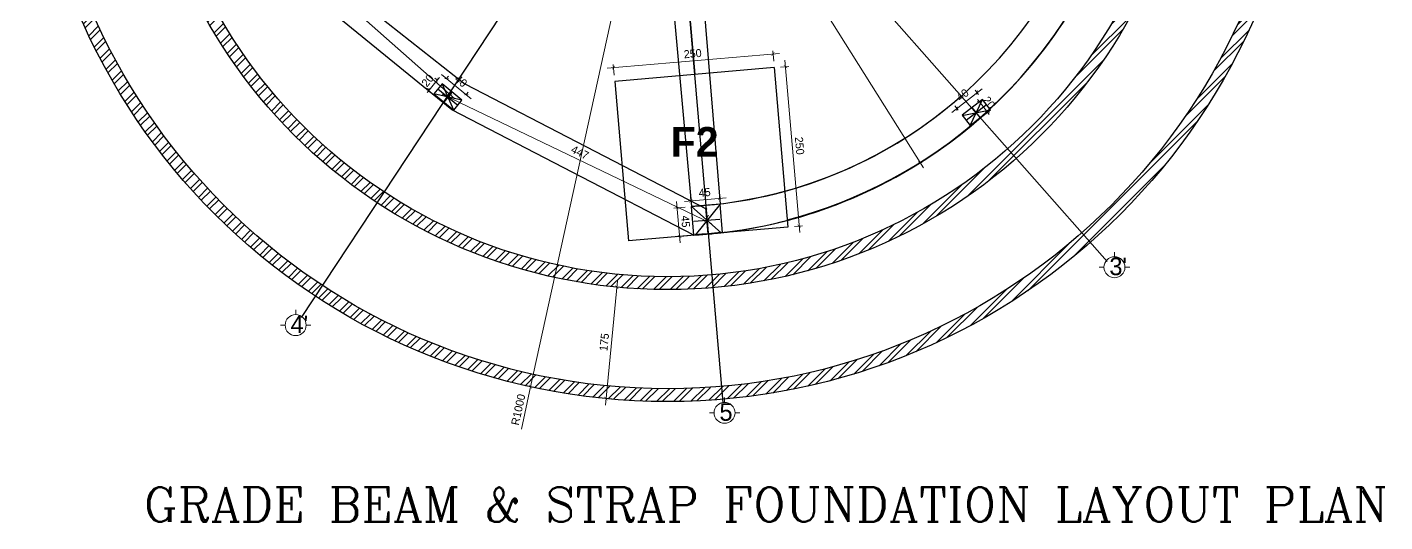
# Model space of a CAD drawing. Header units: inches. Extents: x -291016 to -124071, y 25078 to 137196.
# Drawn here: x -212780 to -210660, y 44521 to 45294 of the extents above; entities that cross this region are included whole.
import ezdxf

# ---------------------------------------------------------------- set-up
doc = ezdxf.new("R2010")
doc.units = ezdxf.units.IN
doc.header["$MEASUREMENT"] = 0
doc.layers.add('DOOR', color=112, linetype='Continuous', lineweight=20)
doc.layers.add('text', color=7, linetype='Continuous', lineweight=35)
for name, color, linetype in [('NOTES', 7, 'Continuous'), ('TEX', 4, 'Continuous'), ('WALL', 7, 'Continuous')]:
    doc.layers.add(name, color=color, linetype=linetype)
doc.styles.add('ROMANIC', font='romanc.shx')
doc.styles.add('SANSSERIFBOLD', font='sasb____.pfb', dxfattribs={"height": 70})
doc.dimstyles.new('50PEA1', dxfattribs={"dimscale": 0, "dimtxt": 12.5, "dimasz": 5, "dimexe": 5, "dimexo": 10, "dimgap": 5, "dimtad": 1, "dimdec": 0, "dimdsep": 46, "dimtxsty": 'Standard', "dimblk1": 'ARCHTICK', "dimblk2": 'ARCHTICK', "dimsah": 1, "dimcen": 2.5, "dimdle": 10, "dimclrd": 8, "dimclre": 8, "dimclrt": 7, "dimadec": 0, "dimazin": 0, "dimtfac": 1, "dimtdec": 0, "dimtix": 1, "dimtmove": 2, "dimatfit": 3, "dimldrblk": 'ARCHTICK', "dimfxl": 1, "dimtolj": 1, "dimtzin": 0, "dimlwd": 13, "dimlwe": 13, "dimarcsym": 0})

# ---------------------------------------------------------------- blocks, each defined once
blk = doc.blocks.new('_ArchTick')
at = {"color": 0, "const_width": 0.15}
blk.add_lwpolyline([(-0.5, -0.5), (0.5, 0.5)], dxfattribs=at)
blk = doc.blocks.new('*D472')
at = {"layer": 'Defpoints', "color": 0, "linetype": 'Continuous', "ltscale": 0.2, "transparency": 16777216}
for p in [(-212131.9, 45205.3), (-212100.9, 45180), (-212094.1, 45188.4)]:
    blk.add_point(p, dxfattribs=at)
at = {"layer": 'DOOR', "color": 8, "lineweight": 13, "ltscale": 0.2, "transparency": 16777216}
blk.add_line((-212132.8, 45220), (-212086.3, 45182.1), dxfattribs=at)
at = {"layer": 'DOOR', "color": 8, "linetype": 'Continuous', "lineweight": 13, "ltscale": 0.2, "transparency": 16777216}
for p, q in [((-212125.6, 45213), (-212121.9, 45217.6)), ((-212094.6, 45187.7), (-212090.9, 45192.3))]:
    blk.add_line(p, q, dxfattribs=at)
at = {"layer": 'DOOR', "color": 8, "linetype": 'Continuous', "lineweight": 13, "ltscale": 0.2, "transparency": 16777216, "xscale": 5, "yscale": 5, "zscale": 5}
for p, rotation in [((-212125, 45213.7), 140.7629994113411), ((-212094.1, 45188.4), 320.7629994113411)]:
    blk.add_blockref('_ArchTick', p, dxfattribs=dict(at, rotation=rotation))
at = {"layer": 'DOOR', "color": 7, "linetype": 'Continuous', "ltscale": 0.2, "transparency": 16777216, "insert": (-212102.4, 45209.7), "char_height": 12.5, "attachment_point": 5, "rotation": 320.763}
blk.add_mtext('\\A1;40', dxfattribs=at)
blk = doc.blocks.new('*D473')
at = {"layer": 'Defpoints', "color": 0, "linetype": 'Continuous', "ltscale": 0.2, "transparency": 16777216}
for p in [(-212139.3, 45211.3), (-212131.9, 45205.3), (-212144.7, 45189.6)]:
    blk.add_point(p, dxfattribs=at)
at = {"layer": 'DOOR', "color": 8, "linetype": 'Continuous', "lineweight": 13, "ltscale": 0.2, "transparency": 16777216}
for p, q in [((-212152.5, 45195.9), (-212156, 45198.8)), ((-212139.7, 45211.6), (-212143.2, 45214.5))]:
    blk.add_line(p, q, dxfattribs=at)
at = {"layer": 'DOOR', "color": 8, "lineweight": 13, "ltscale": 0.2, "transparency": 16777216}
for p, q in [((-212152.1, 45195.6), (-212139.3, 45211.3)), ((-212139.3, 45211.3), (-212136.1, 45215.2)), ((-212152.1, 45195.6), (-212155.3, 45191.8))]:
    blk.add_line(p, q, dxfattribs=at)
at = {"layer": 'DOOR', "color": 8, "linetype": 'Continuous', "lineweight": 13, "ltscale": 0.2, "transparency": 16777216, "xscale": 5, "yscale": 5, "zscale": 5}
for p, rotation in [((-212152.1, 45195.6), 50.76299941131533), ((-212139.3, 45211.3), 230.7629994113154)]:
    blk.add_blockref('_ArchTick', p, dxfattribs=dict(at, rotation=rotation))
at = {"layer": 'DOOR', "color": 7, "linetype": 'Continuous', "ltscale": 0.2, "transparency": 16777216, "insert": (-212154.4, 45210.6), "char_height": 12.5, "attachment_point": 5, "rotation": 50.763}
blk.add_mtext('\\A1;20', dxfattribs=at)
blk = doc.blocks.new('*D474')
at = {"layer": 'Defpoints', "color": 0, "linetype": 'Continuous', "ltscale": 0.2, "transparency": 16777216}
for p in [(-211296.5, 45191.6), (-211288.2, 45180.9), (-211319.7, 45156.3)]:
    blk.add_point(p, dxfattribs=at)
at = {"layer": 'DOOR', "color": 8, "lineweight": 13, "ltscale": 0.2, "transparency": 16777216}
blk.add_line((-211335.9, 45160.8), (-211288.6, 45197.7), dxfattribs=at)
at = {"layer": 'DOOR', "color": 8, "linetype": 'Continuous', "lineweight": 13, "ltscale": 0.2, "transparency": 16777216}
for p, q in [((-211294.3, 45188.8), (-211299.5, 45195.5)), ((-211325.9, 45164.2), (-211331.1, 45170.9))]:
    blk.add_line(p, q, dxfattribs=at)
at = {"layer": 'DOOR', "color": 8, "linetype": 'Continuous', "lineweight": 13, "ltscale": 0.2, "transparency": 16777216, "xscale": 5, "yscale": 5, "zscale": 5}
for p, rotation in [((-211296.5, 45191.6), 37.94875498704682), ((-211328, 45167), 217.9487549870468)]:
    blk.add_blockref('_ArchTick', p, dxfattribs=dict(at, rotation=rotation))
at = {"layer": 'DOOR', "color": 7, "linetype": 'Continuous', "ltscale": 0.2, "transparency": 16777216, "insert": (-211319.2, 45188.1), "char_height": 12.5, "attachment_point": 5, "rotation": 37.9488}
blk.add_mtext('\\A1;40', dxfattribs=at)
blk = doc.blocks.new('*D475')
at = {"layer": 'Defpoints', "color": 0, "linetype": 'Continuous', "ltscale": 0.2, "transparency": 16777216}
for p in [(-211319.7, 45156.3), (-211280.5, 45161.3), (-211307.3, 45140.4)]:
    blk.add_point(p, dxfattribs=at)
at = {"layer": 'DOOR', "color": 8, "linetype": 'Continuous', "lineweight": 13, "ltscale": 0.2, "transparency": 16777216}
for p, q in [((-211311.8, 45162.5), (-211289, 45180.3)), ((-211299.4, 45146.5), (-211276.5, 45164.3))]:
    blk.add_line(p, q, dxfattribs=at)
at = {"layer": 'DOOR', "color": 8, "lineweight": 13, "ltscale": 0.2, "transparency": 16777216}
for p, q in [((-211292.9, 45177.2), (-211296, 45181.2)), ((-211292.9, 45177.2), (-211280.5, 45161.3)), ((-211280.5, 45161.3), (-211277.4, 45157.3))]:
    blk.add_line(p, q, dxfattribs=at)
at = {"layer": 'DOOR', "color": 8, "linetype": 'Continuous', "lineweight": 13, "ltscale": 0.2, "transparency": 16777216, "xscale": 5, "yscale": 5, "zscale": 5}
for p, rotation in [((-211292.9, 45177.2), 307.9487549870678), ((-211280.5, 45161.3), 127.9487549870678)]:
    blk.add_blockref('_ArchTick', p, dxfattribs=dict(at, rotation=rotation))
at = {"layer": 'DOOR', "color": 7, "linetype": 'Continuous', "ltscale": 0.2, "transparency": 16777216, "insert": (-211277.8, 45176.2), "char_height": 12.5, "attachment_point": 5, "rotation": 307.9488}
blk.add_mtext('\\A1;20', dxfattribs=at)
blk = doc.blocks.new('*D490')
at = {"layer": 'Defpoints', "color": 0, "linetype": 'Continuous', "ltscale": 0.2, "transparency": 16777216}
for p in [(-212122.7, 45184.9), (-212122.7, 45184.9), (-211720.2, 44991.4)]:
    blk.add_point(p, dxfattribs=at)
at = {"layer": 'DOOR', "color": 8, "lineweight": 13, "ltscale": 0.2, "transparency": 16777216}
blk.add_line((-211711.1, 44987.1), (-212131.7, 45189.2), dxfattribs=at)
at = {"layer": 'DOOR', "color": 8, "linetype": 'Continuous', "lineweight": 13, "ltscale": 0.2, "transparency": 16777216}
for p, q in [((-212118.4, 45193.9), (-212120.6, 45189.4)), ((-211715.8, 45000.4), (-211718, 44996))]:
    blk.add_line(p, q, dxfattribs=at)
at = {"layer": 'DOOR', "color": 8, "linetype": 'Continuous', "lineweight": 13, "ltscale": 0.2, "transparency": 16777216, "xscale": 5, "yscale": 5, "zscale": 5}
for p, rotation in [((-212122.7, 45184.9), 154.3350002551037), ((-211720.2, 44991.4), 334.3350002551037)]:
    blk.add_blockref('_ArchTick', p, dxfattribs=dict(at, rotation=rotation))
at = {"layer": 'DOOR', "color": 7, "linetype": 'Continuous', "ltscale": 0.2, "transparency": 16777216, "insert": (-211916.6, 45098.3), "char_height": 12.5, "attachment_point": 5, "rotation": 334.335}
blk.add_mtext('\\A1;447', dxfattribs=at)
blk = doc.blocks.new('*D491')
at = {"layer": 'Defpoints', "color": 0, "linetype": 'Continuous', "ltscale": 0.2, "transparency": 16777216}
for p in [(-212463.1, 45485.8), (-212459.7, 45489.7), (-212123, 45184.8)]:
    blk.add_point(p, dxfattribs=at)
at = {"layer": 'DOOR', "color": 8, "lineweight": 13, "ltscale": 0.2, "transparency": 16777216}
blk.add_line((-212112.1, 45182), (-212467.2, 45496.3), dxfattribs=at)
at = {"layer": 'DOOR', "color": 8, "linetype": 'Continuous', "lineweight": 13, "ltscale": 0.2, "transparency": 16777216}
for p, q in [((-212456.5, 45493.3), (-212456.4, 45493.4)), ((-212116.3, 45192.3), (-212116.3, 45192.4))]:
    blk.add_line(p, q, dxfattribs=at)
at = {"layer": 'DOOR', "color": 8, "linetype": 'Continuous', "lineweight": 13, "ltscale": 0.2, "transparency": 16777216, "xscale": 5, "yscale": 5, "zscale": 5}
for p, rotation in [((-212459.7, 45489.7), 138.4929883590364), ((-212119.6, 45188.6), 318.4929883590364)]:
    blk.add_blockref('_ArchTick', p, dxfattribs=dict(at, rotation=rotation))
at = {"layer": 'DOOR', "color": 7, "linetype": 'Continuous', "ltscale": 0.2, "transparency": 16777216, "insert": (-212282.2, 45347.6), "char_height": 12.5, "attachment_point": 5, "rotation": 318.493}
blk.add_mtext('\\A1;454', dxfattribs=at)
blk = doc.blocks.new('*D492')
at = {"color": 8, "lineweight": 13, "transparency": 16777216}
for p, q in [((-211785.1, 45717.4), (-211562.6, 45364.1)), ((-211380.1, 45074.3), (-211533.9, 45318.6))]:
    blk.add_line(p, q, dxfattribs=at)
at = {"layer": 'Defpoints', "color": 0, "transparency": 16777216}
for p in [(-211779.8, 45709), (-211385.4, 45082.8)]:
    blk.add_point(p, dxfattribs=at)
at = {"color": 8, "lineweight": 13, "transparency": 16777216, "xscale": 5, "yscale": 5, "zscale": 5, "rotation": 302.2029900168425}
blk.add_blockref('_ArchTick', (-211385.4, 45082.8), dxfattribs=at)
at = {"color": 7, "transparency": 16777216, "insert": (-211548.2, 45341.4), "char_height": 12.5, "attachment_point": 5, "rotation": 302.203}
blk.add_mtext('\\A1;R740', dxfattribs=at)
blk = doc.blocks.new('*D719')
at = {"color": 8, "lineweight": 13, "transparency": 16777216}
for p, q in [((-211698.6, 45027.6), (-211698.9, 45031.4)), ((-211753.3, 45021.7), (-211688.5, 45027.3)), ((-211743.4, 45023.8), (-211743.8, 45027.6))]:
    blk.add_line(p, q, dxfattribs=at)
at = {"layer": 'Defpoints', "color": 0, "transparency": 16777216}
for p in [(-211742.6, 45013.8), (-211698.5, 45026.4), (-211697.7, 45017.7)]:
    blk.add_point(p, dxfattribs=at)
at = {"color": 8, "lineweight": 13, "transparency": 16777216, "xscale": 5, "yscale": 5, "zscale": 5}
for p, rotation in [((-211698.5, 45026.4), 4.925605891727217), ((-211743.3, 45022.6), 184.9256058917272)]:
    blk.add_blockref('_ArchTick', p, dxfattribs=dict(at, rotation=rotation))
at = {"color": 7, "transparency": 16777216, "insert": (-211721.9, 45035.7), "char_height": 12.5, "attachment_point": 5, "rotation": 4.9256}
blk.add_mtext('\\A1;45', dxfattribs=at)
blk = doc.blocks.new('*D720')
at = {"color": 8, "lineweight": 13, "transparency": 16777216}
for p, q in [((-211752.5, 45012.9), (-211770, 45011.4)), ((-211765.8, 45021.8), (-211760.3, 44957.1)), ((-211748.7, 44968.1), (-211766.1, 44966.6))]:
    blk.add_line(p, q, dxfattribs=at)
at = {"layer": 'Defpoints', "color": 0, "transparency": 16777216}
for p in [(-211742.6, 45013.8), (-211761.1, 44967), (-211738.7, 44969)]:
    blk.add_point(p, dxfattribs=at)
at = {"color": 8, "lineweight": 13, "transparency": 16777216, "xscale": 5, "yscale": 5, "zscale": 5}
for p, rotation in [((-211765, 45011.9), 94.92560589170375), ((-211761.1, 44967), 274.9256058917037)]:
    blk.add_blockref('_ArchTick', p, dxfattribs=dict(at, rotation=rotation))
at = {"color": 7, "transparency": 16777216, "insert": (-211751.8, 44990.4), "char_height": 12.5, "attachment_point": 5, "rotation": 274.9256}
blk.add_mtext('\\A1;45', dxfattribs=at)
blk = doc.blocks.new('*D741')
at = {"color": 8, "lineweight": 13, "transparency": 16777216}
for p in [(-211779.8, 45709), (-212008.1, 44665.7)]:
    blk.add_line(p, (-211993.6, 44732.1), dxfattribs=at)
at = {"layer": 'Defpoints', "color": 0, "transparency": 16777216}
for p in [(-211779.8, 45709), (-211993.6, 44732.1)]:
    blk.add_point(p, dxfattribs=at)
at = {"color": 8, "lineweight": 13, "transparency": 16777216, "xscale": 5, "yscale": 5, "zscale": 5, "rotation": 77.65322692449944}
blk.add_blockref('_ArchTick', (-211993.6, 44732.1), dxfattribs=at)
at = {"color": 7, "transparency": 16777216, "insert": (-212012.9, 44696.4), "char_height": 12.5, "attachment_point": 5, "rotation": 77.6532}
blk.add_mtext('\\A1;R1000', dxfattribs=at)
blk = doc.blocks.new('*D742')
at = {"color": 8, "lineweight": 13, "transparency": 16777216}
for p, q in [((-211857.9, 44897.7), (-211876.9, 44703.6)), ((-211850.2, 44886.9), (-211853.9, 44887.3)), ((-211867.2, 44712.7), (-211871, 44713.1))]:
    blk.add_line(p, q, dxfattribs=at)
at = {"layer": 'Defpoints', "color": 0, "transparency": 16777216}
for p in [(-211860.1, 44887.9), (-211877.1, 44713.7), (-211875.9, 44713.6)]:
    blk.add_point(p, dxfattribs=at)
at = {"color": 8, "lineweight": 13, "transparency": 16777216, "xscale": 5, "yscale": 5, "zscale": 5}
for p, rotation in [((-211858.9, 44887.8), 84.4119957280696), ((-211875.9, 44713.6), 264.4119957280696)]:
    blk.add_blockref('_ArchTick', p, dxfattribs=dict(at, rotation=rotation))
at = {"color": 7, "transparency": 16777216, "insert": (-211878.6, 44801.8), "char_height": 12.5, "attachment_point": 5, "rotation": 84.412}
blk.add_mtext('\\A1;175', dxfattribs=at)
blk = doc.blocks.new('*D743')
at = {"color": 8, "lineweight": 13, "transparency": 16777216}
for p, q in [((-211874.1, 45229.8), (-211605.1, 45253)), ((-211614.1, 45240.7), (-211615.5, 45257.1)), ((-211863.2, 45219.2), (-211864.6, 45235.6))]:
    blk.add_line(p, q, dxfattribs=at)
at = {"layer": 'Defpoints', "color": 0, "transparency": 16777216}
for p in [(-211615.1, 45252.1), (-211613.3, 45230.7), (-211862.3, 45209.2)]:
    blk.add_point(p, dxfattribs=at)
at = {"color": 8, "lineweight": 13, "transparency": 16777216, "xscale": 5, "yscale": 5, "zscale": 5}
for p, rotation in [((-211615.1, 45252.1), 4.925605891715933), ((-211864.2, 45230.7), 184.9256058917159)]:
    blk.add_blockref('_ArchTick', p, dxfattribs=dict(at, rotation=rotation))
at = {"color": 7, "transparency": 16777216, "insert": (-211740.6, 45252.6), "char_height": 12.5, "attachment_point": 5, "rotation": 4.9256}
blk.add_mtext('\\A1;250', dxfattribs=at)
blk = doc.blocks.new('*D744')
at = {"color": 8, "lineweight": 13, "transparency": 16777216}
for p, q in [((-211596.5, 45242.2), (-211573.3, 44973.2)), ((-211603.3, 45231.6), (-211590.6, 45232.7)), ((-211581.8, 44982.5), (-211569.2, 44983.6))]:
    blk.add_line(p, q, dxfattribs=at)
at = {"layer": 'Defpoints', "color": 0, "transparency": 16777216}
for p in [(-211613.3, 45230.7), (-211591.8, 44981.6), (-211574.2, 44983.2)]:
    blk.add_point(p, dxfattribs=at)
at = {"color": 8, "lineweight": 13, "transparency": 16777216, "xscale": 5, "yscale": 5, "zscale": 5}
for p, rotation in [((-211595.6, 45232.2), 94.92560589171747), ((-211574.2, 44983.2), 274.9256058917175)]:
    blk.add_blockref('_ArchTick', p, dxfattribs=dict(at, rotation=rotation))
at = {"color": 7, "transparency": 16777216, "insert": (-211573.7, 45108.7), "char_height": 12.5, "attachment_point": 5, "rotation": 274.9256}
blk.add_mtext('\\A1;250', dxfattribs=at)

msp = doc.modelspace()

# ---------------------------------------------------------------- hatches: boundary and pattern name
h = msp.add_hatch()
h.set_pattern_fill('ANSI32', color=4, scale=50, style=0)
h.set_pattern_definition([(45, (-217651.662, 5072.283), (-13.258252, 13.258252), []), (45, (-217642.823, 5072.283), (-13.258252, 13.258252), [])])
h.paths.add_polyline_path([(-212779.7699, 45708.9592, 1), (-210779.7699, 45708.9592, 1)])
h.paths.add_polyline_path([(-210799.7699, 45708.9592, -1), (-212759.7699, 45708.9592, -1)], flags=16)
h = msp.add_hatch()
h.set_pattern_fill('ANSI32', color=4, scale=50, style=0)
h.set_pattern_definition([(45, (-218725.584, 333.575), (-13.258252, 13.258252), []), (45, (-218716.745, 333.575), (-13.258252, 13.258252), [])])
h.paths.add_polyline_path([(-212604.7699, 45708.9592, 1), (-210954.7699, 45708.9592, 1)])
h.paths.add_polyline_path([(-210974.7699, 45708.9592, -1), (-212584.7699, 45708.9592, -1)], flags=16)

# ---------------------------------------------------------------- linework, layer by layer
at = {"color": 1}
for p, q in [((-212351.3127, 44840.087), (-211779.7699, 45706.9687)), ((-211779.5927, 45704.9122), (-211693.6378, 44707.5295)), ((-211093.312, 44927.6939), (-211778.4346, 45705.4528)), ((-212100.9252, 45179.9711), (-212131.9066, 45205.2723)), ((-212113.5758, 45164.4804), (-212131.9066, 45205.2723)), ((-212100.9252, 45179.9711), (-212144.7134, 45189.5904)), ((-212138.2707, 45197.4794), (-212107.2505, 45172.2257)), ((-212116.4159, 45192.6217), (-212129.2227, 45176.9398)), ((-212113.5758, 45164.4804), (-212100.9252, 45179.9711)), ((-211307.2541, 45140.3606), (-211288.1625, 45180.9247)), ((-211319.5532, 45156.1318), (-211275.7116, 45164.9588)), ((-211281.8989, 45172.8928), (-211313.4036, 45148.2462)), ((-211291.4828, 45152.6597), (-211303.9338, 45168.6256)), ((-211742.5695, 45013.8061), (-211696.0907, 44972.6245)), ((-211697.7356, 45017.6699), (-211736.5798, 44969.1774)), ((-211716.3353, 44970.9009), (-211720.1227, 45011.6418)), ((-211738.591, 44990.831), (-211698.0631, 44993.8221))]:
    msp.add_line(p, q, dxfattribs=at)
at = {"color": 3}
for p, q in [((-211802.3911, 45673.9796), (-211742.5695, 45013.8061)), ((-211751.4957, 45678.6743), (-211697.7356, 45017.6699)), ((-211766.5953, 45556.9988), (-211737.202, 45220.0285)), ((-212116.6623, 45164.7832), (-212475.9595, 45458.0468)), ((-212433.0637, 45471.7469), (-212095.9614, 45204.7391)), ((-211613.2624, 45230.7097), (-211862.3391, 45209.2442)), ((-211613.2624, 45230.7097), (-211591.7968, 44981.633)), ((-211718.0532, 45008.9474), (-212095.9614, 45204.7391)), ((-211862.3391, 45209.2442), (-211840.8736, 44960.1674)), ((-211738.7541, 44968.9915), (-212116.6623, 45164.7832)), ((-211697.7356, 45017.6699), (-211742.5695, 45013.8061)), ((-211738.7541, 44968.9915), (-211742.5695, 45013.8061)), ((-211716.3352, 44970.9002), (-211719.8061, 45011.6688)), ((-211693.9163, 44972.8089), (-211697.7356, 45017.6699)), ((-211591.7968, 44981.633), (-211840.8736, 44960.1674))]:
    msp.add_line(p, q, dxfattribs=at)
msp.add_line((-211307.2541, 45140.3606), (-211275.7116, 45164.9588))
at = {"color": 1}
for points in [[(-212100.9252, 45179.9711), (-212131.9066, 45205.2723), (-212144.7134, 45189.5904), (-212113.7319, 45164.2892)], [(-211307.2541, 45140.3606), (-211275.7116, 45164.9588), (-211288.1625, 45180.9247), (-211319.705, 45156.3265)]]:
    msp.add_lwpolyline(points, close=True, dxfattribs=at)
for radius in [1000, 1000, 980, 825, 825, 805]:
    msp.add_circle((-211779.7699, 45708.9592), radius)
at = {"color": 3}
for centre, radius, start, end in [((-211781.1381, 45709.3953), 696.4289, 275.0148992, 348.0336406), ((-211781.1381, 45709.3953), 741.4289, 275.0148992, 348.0336406), ((-211779.7618, 45706.8742), 738.798, 284.6665505, 338.4582739), ((-211778.5558, 45702.5618), 689.3985, 274.8608024, 311.5327931), ((-211778.5558, 45702.5618), 734.3985, 274.8608024, 311.5327931), ((-211779.4206, 45708.2104), 695.1002, 273.036896, 274.8904588), ((-211779.4206, 45708.2104), 740.1002, 273.1177806, 274.8904588), ((-211779.7618, 45706.8742), 738.798, 273.1804193, 276.6708322)]:
    msp.add_arc(centre, radius, start, end, dxfattribs=at)
for start, end in [(284.6371488, 338.3140077), (273.3391167, 276.4857887)]:
    msp.add_arc((-211779.7699, 45708.9592), 740, start, end)
at = {"color": 1}
for start, end in [(284.6678106, 338.4498658), (273.3495372, 276.5017345)]:
    msp.add_arc((-211779.7699, 45706.9687), 738.7034, start, end, dxfattribs=at)
at = {"layer": 'DOOR', "color": 2, "linetype": 'Continuous', "ltscale": 0.2}
for centre, radius, start, end in [((-211777.7557, 45705.2734), 736.1, 311.3461889, 338.5135686), ((-211779.7699, 45706.9687), 738.7034, 284.6678106, 311.3766105), ((-211779.7699, 45706.9687), 738.7034, 274.7245363, 276.5017345)]:
    msp.add_arc(centre, radius, start, end, dxfattribs=at)
at = {"layer": 'WALL', "color": 0, "lineweight": 13}
for p, q in [((-211082, 44942.6466), (-211082, 44935.2964)), ((-211098.3975, 44919.0469), (-211105.7477, 44919.0469)), ((-211065.6025, 44919.0469), (-211058.2523, 44919.0469)), ((-212360.5, 44852.1466), (-212360.5, 44844.7964)), ((-212376.8975, 44828.5469), (-212384.2477, 44828.5469)), ((-212344.1025, 44828.5469), (-212336.7523, 44828.5469)), ((-211690.8322, 44715.1215), (-211690.8322, 44707.7713)), ((-211707.2297, 44691.5218), (-211714.5799, 44691.5218)), ((-211674.4347, 44691.5218), (-211667.0845, 44691.5218))]:
    msp.add_line(p, q, dxfattribs=at)
for centre in [(-211082, 44918.8982), (-211082, 44918.8982), (-212360.5, 44828.3982), (-212360.5, 44828.3982), (-211690.8322, 44691.3731), (-211690.8322, 44691.3731)]:
    msp.add_circle(centre, 16.3982, dxfattribs=at)

# ---------------------------------------------------------------- texts
at = {"layer": 'NOTES', "color": 0, "char_height": 27.5, "attachment_point": 1}
for s, insert in [("3'", (-211089.9647, 44933.9453)), ("4'", (-212368.4647, 44843.4453)), ('5', (-211698.7969, 44706.4203))]:
    msp.add_mtext(s, dxfattribs=dict(at, insert=insert))
at = {"layer": 'TEX', "color": 0, "style": 'ROMANIC'}
msp.add_text('GRADE BEAM & STRAP FOUNDATION LAYOUT PLAN ', height=54.421706, dxfattribs=at).set_placement((-212598, 44521))
at = {"layer": 'text', "color": 0, "style": 'SANSSERIFBOLD'}
msp.add_text('F2', height=46, dxfattribs=at).set_placement((-211775.0407, 45091.901))

# ---------------------------------------------------------------- dimensions: what is measured, and where the dimension line sits
at = {"color": 3}
dim = msp.add_radius_dim(center=(-211779.7699, 45708.9592), mpoint=(-211993.5978, 44732.0879), dimstyle='50PEA1', override={"dimscale": 1}, dxfattribs=at)
dim.commit()
dim.dimension.update_dxf_attribs({"geometry": '*D741', "text_midpoint": (-212012.918, 44696.4362)})
dim = msp.add_radius_dim(center=(-211779.7699, 45708.9592), mpoint=(-211385.4088, 45082.7969), dimstyle='50PEA1', override={"dimscale": 1}, dxfattribs=at)
dim.commit()
dim.dimension.update_dxf_attribs({"geometry": '*D492', "text_midpoint": (-211548.249, 45341.3529), "dimtype": 132})
for p1, p2, distance, picture, middle in [((-211862.3391, 45209.2442), (-211613.2624, 45230.7097), 21.5, '*D743', (-211740.6127, 45252.606)), ((-211613.2624, 45230.7097), (-211591.7968, 44981.633), 17.7081, '*D744', (-211573.6785, 45108.6577)), ((-211742.5695, 45013.8061), (-211697.7356, 45017.6699), 8.806, '*D719', (-211721.8746, 45035.7199)), ((-211742.5695, 45013.8061), (-211738.7057, 44968.9723), -22.4882, '*D720', (-211751.8342, 44990.4243)), ((-211860.1039, 44887.8798), (-211877.1444, 44713.7114), 1.2026, '*D742', (-211878.6238, 44801.774))]:
    dim = msp.add_aligned_dim(p1=p1, p2=p2, distance=distance, dimstyle='50PEA1', override={"dimscale": 1}, dxfattribs=at)
    dim.commit()
    dim.dimension.update_dxf_attribs({"geometry": picture, "text_midpoint": middle})
at = {"layer": 'DOOR', "color": 2, "linetype": 'Continuous', "ltscale": 0.2}
for p1, p2, distance, picture, middle in [((-212122.9602, 45184.8117), (-212463.1258, 45485.839), -5.1012, '*D491', (-212282.2069, 45347.5703)), ((-212144.7134, 45189.6013), (-212131.912, 45205.2767), 9.5327, '*D473', (-212154.4096, 45210.5846)), ((-212131.9066, 45205.2723), (-212100.9252, 45179.9711), 10.8634, '*D472', (-212102.4286, 45209.7493)), ((-211319.705, 45156.3265), (-211288.1625, 45180.9247), 13.4939, '*D474', (-211319.1502, 45188.1377)), ((-211720.1581, 44991.4289), (-212122.7412, 45184.8763), -0.0162, '*D490', (-211916.5701, 45098.3074)), ((-211319.705, 45156.3265), (-211307.2541, 45140.3606), 33.9872, '*D475', (-211277.8072, 45176.1624))]:
    dim = msp.add_aligned_dim(p1=p1, p2=p2, distance=distance, dimstyle='50PEA1', override={"dimscale": 1}, dxfattribs=at)
    dim.commit()
    dim.dimension.update_dxf_attribs({"geometry": picture, "text_midpoint": middle})

doc.saveas('drawing.dxf')
